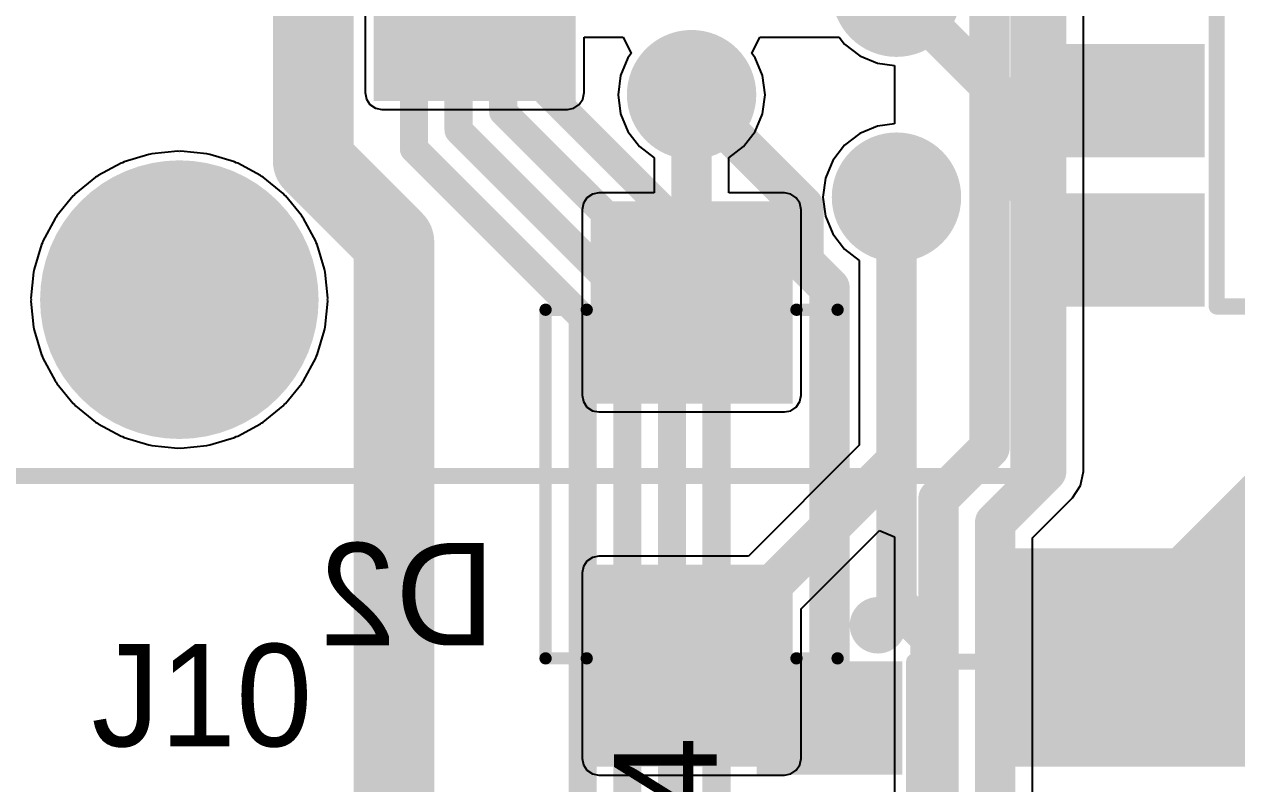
# Model space of a CAD drawing. Extents: x 5 to 126, y 30 to 120.
# Drawn here: x 35.17 to 50.2, y 54.04 to 63.45 of the extents above; entities that cross this region are included whole.
import ezdxf

# ---------------------------------------------------------------- set-up
doc = ezdxf.new("R2010")
doc.units = 0
doc.layers.get('0').update_dxf_attribs({"linetype": 'CONTINUOUS'})
for name, color, linetype in [('BOTTOMLAYER', 5, 'CONTINUOUS'), ('BOTTOMOVERLAY', 54, 'CONTINUOUS'), ('BOTTOMPASTE', 16, 'CONTINUOUS'), ('BOTTOMSOLDER', 6, 'CONTINUOUS'), ('MECHANICAL15', 56, 'CONTINUOUS'), ('MULTILAYER', 9, 'CONTINUOUS'), ('TOPLAYER', 1, 'CONTINUOUS'), ('TOPOVERLAY', 2, 'CONTINUOUS'), ('TOPPASTE', 8, 'CONTINUOUS'), ('TOPSOLDER', 216, 'CONTINUOUS')]:
    doc.layers.add(name, color=color, linetype=linetype)

# ---------------------------------------------------------------- blocks, each defined once
blk = doc.blocks.new('DO_214AA_B_____________B_1')
at = {"layer": 'BOTTOMLAYER'}
for points in [[(-3.4, -1.15), (-1.1, -1.15), (-3.4, 1.15), (-1.1, 1.15)], [(1.1, -1.15), (3.4, -1.15), (1.1, 1.15), (3.4, 1.15)]]:
    blk.add_solid(points, dxfattribs=at)
at = {"layer": 'BOTTOMOVERLAY', "const_width": 0.152}
for points in [[(2.16, 1.81), (-2.16, 1.81)], [(-2.16, 1.3), (-2.16, 1.81)], [(2.16, 1.3), (2.16, 1.81)], [(-2.16, -1.81), (-2.16, -1.3)], [(2.16, -1.81), (2.16, -1.3)], [(2.16, -1.81), (-2.16, -1.81)]]:
    blk.add_lwpolyline(points, dxfattribs=at)
at = {"layer": 'BOTTOMOVERLAY', "const_width": 0.0762}
for points in [[(-2.198, 1.81, 1), (-2.122, 1.81, 1)], [(-2.198, 1.81, 1), (-2.122, 1.81, 1)], [(2.122, 1.81, 1), (2.198, 1.81, 1)], [(2.122, 1.81, 1), (2.198, 1.81, 1)], [(-2.198, 1.3, 1), (-2.122, 1.3, 1)], [(2.122, 1.3, 1), (2.198, 1.3, 1)], [(-2.198, -1.3, 1), (-2.122, -1.3, 1)], [(2.122, -1.3, 1), (2.198, -1.3, 1)], [(-2.198, -1.81, 1), (-2.122, -1.81, 1)], [(-2.198, -1.81, 1), (-2.122, -1.81, 1)], [(2.122, -1.81, 1), (2.198, -1.81, 1)], [(2.122, -1.81, 1), (2.198, -1.81, 1)]]:
    blk.add_lwpolyline(points, format="xyb", close=True, dxfattribs=at)
at = {"layer": 'BOTTOMPASTE'}
for points in [[(-3.4, -1.15), (-1.1, -1.15), (-3.4, 1.15), (-1.1, 1.15)], [(1.1, -1.15), (3.4, -1.15), (1.1, 1.15), (3.4, 1.15)]]:
    blk.add_solid(points, dxfattribs=at)
at = {"layer": 'BOTTOMSOLDER'}
for points in [[(-3.502, -1.252), (-0.998, -1.252), (-3.502, 1.252), (-0.998, 1.252)], [(0.998, -1.252), (3.502, -1.252), (0.998, 1.252), (3.502, 1.252)]]:
    blk.add_solid(points, dxfattribs=at)
blk = doc.blocks.new('DO_214AA_B_____________B_0')
at = {"layer": 'BOTTOMLAYER'}
for points in [[(-3.4, -1.15), (-1.1, -1.15), (-3.4, 1.15), (-1.1, 1.15)], [(1.1, -1.15), (3.4, -1.15), (1.1, 1.15), (3.4, 1.15)]]:
    blk.add_solid(points, dxfattribs=at)
at = {"layer": 'BOTTOMOVERLAY', "const_width": 0.152}
for points in [[(2.16, 1.81), (-2.16, 1.81)], [(-2.16, 1.3), (-2.16, 1.81)], [(2.16, 1.3), (2.16, 1.81)], [(-2.16, -1.81), (-2.16, -1.3)], [(2.16, -1.81), (2.16, -1.3)], [(2.16, -1.81), (-2.16, -1.81)]]:
    blk.add_lwpolyline(points, dxfattribs=at)
at = {"layer": 'BOTTOMOVERLAY', "const_width": 0.0762}
for points in [[(-2.198, 1.81, 1), (-2.122, 1.81, 1)], [(-2.198, 1.81, 1), (-2.122, 1.81, 1)], [(2.122, 1.81, 1), (2.198, 1.81, 1)], [(2.122, 1.81, 1), (2.198, 1.81, 1)], [(-2.198, 1.3, 1), (-2.122, 1.3, 1)], [(2.122, 1.3, 1), (2.198, 1.3, 1)], [(-2.198, -1.3, 1), (-2.122, -1.3, 1)], [(2.122, -1.3, 1), (2.198, -1.3, 1)], [(-2.198, -1.81, 1), (-2.122, -1.81, 1)], [(-2.198, -1.81, 1), (-2.122, -1.81, 1)], [(2.122, -1.81, 1), (2.198, -1.81, 1)], [(2.122, -1.81, 1), (2.198, -1.81, 1)]]:
    blk.add_lwpolyline(points, format="xyb", close=True, dxfattribs=at)
at = {"layer": 'BOTTOMPASTE'}
for points in [[(-3.4, -1.15), (-1.1, -1.15), (-3.4, 1.15), (-1.1, 1.15)], [(1.1, -1.15), (3.4, -1.15), (1.1, 1.15), (3.4, 1.15)]]:
    blk.add_solid(points, dxfattribs=at)
at = {"layer": 'BOTTOMSOLDER'}
for points in [[(-3.502, -1.252), (-0.998, -1.252), (-3.502, 1.252), (-0.998, 1.252)], [(0.998, -1.252), (3.502, -1.252), (0.998, 1.252), (3.502, 1.252)]]:
    blk.add_solid(points, dxfattribs=at)
blk = doc.blocks.new('61500814221_20')
at = {"layer": 'BOTTOMLAYER'}
for points, const_width in [([(1.555, 6.73, 1), (2.255, 6.73, 1)], 0.7), ([(4.095, 6.73, 1), (4.795, 6.73, 1)], 0.7), ([(2.825, 4.19, 1), (3.525, 4.19, 1)], 0.7), ([(4.902, -2.16, 1), (6.528, -2.16, 1)], 1.625)]:
    blk.add_lwpolyline(points, format="xyb", close=True, dxfattribs=dict(at, const_width=const_width))
at = {"layer": 'BOTTOMSOLDER'}
for points, const_width in [([(1.504, 6.73, 1), (2.306, 6.73, 1)], 0.802), ([(4.044, 6.73, 1), (4.846, 6.73, 1)], 0.802), ([(2.774, 4.19, 1), (3.576, 4.19, 1)], 0.802), ([(4.852, -2.16, 1), (6.578, -2.16, 1)], 1.727)]:
    blk.add_lwpolyline(points, format="xyb", close=True, dxfattribs=dict(at, const_width=const_width))
at = {"layer": 'MULTILAYER'}
for points, const_width in [([(1.555, 6.73, 1), (2.255, 6.73, 1)], 0.7), ([(4.095, 6.73, 1), (4.795, 6.73, 1)], 0.7), ([(2.825, 4.19, 1), (3.525, 4.19, 1)], 0.7), ([(4.902, -2.16, 1), (6.528, -2.16, 1)], 1.625)]:
    blk.add_lwpolyline(points, format="xyb", close=True, dxfattribs=dict(at, const_width=const_width))
at = {"layer": 'TOPLAYER'}
for points, const_width in [([(1.555, 6.73, 1), (2.255, 6.73, 1)], 0.7), ([(4.095, 6.73, 1), (4.795, 6.73, 1)], 0.7), ([(2.825, 4.19, 1), (3.525, 4.19, 1)], 0.7), ([(4.902, -2.16, 1), (6.528, -2.16, 1)], 1.625)]:
    blk.add_lwpolyline(points, format="xyb", close=True, dxfattribs=dict(at, const_width=const_width))
at = {"layer": 'TOPOVERLAY', "const_width": 0.2}
for points in [[(7.9, 8.24), (-7.9, 8.24)], [(7.9, -12.96), (7.9, 8.24)]]:
    blk.add_lwpolyline(points, dxfattribs=at)
at = {"layer": 'TOPOVERLAY', "const_width": 0.1}
blk.add_lwpolyline([(7.85, 8.24, 1), (7.95, 8.24, 1)], format="xyb", close=True, dxfattribs=at)
blk.add_lwpolyline([(7.85, 8.24, 1), (7.95, 8.24, 1)], format="xyb", close=True, dxfattribs=at)
at = {"layer": 'TOPSOLDER'}
for points, const_width in [([(1.504, 6.73, 1), (2.306, 6.73, 1)], 0.802), ([(4.044, 6.73, 1), (4.846, 6.73, 1)], 0.802), ([(2.774, 4.19, 1), (3.576, 4.19, 1)], 0.802), ([(4.852, -2.16, 1), (6.578, -2.16, 1)], 1.727)]:
    blk.add_lwpolyline(points, format="xyb", close=True, dxfattribs=dict(at, const_width=const_width))
blk = doc.blocks.new('WE_CST_EE5_27')
at = {"layer": 'MECHANICAL15', "const_width": 0.1}
for points in [[(0, -0.2), (0, 0.2)], [(-0.2, 0), (0.2, 0)]]:
    blk.add_lwpolyline(points, dxfattribs=at)
at = {"layer": 'MECHANICAL15', "const_width": 0.05}
for points in [[(-0.025, 0.2, 1), (0.025, 0.2, 1)], [(-0.225, 0, 1), (-0.175, 0, 1)], [(0.175, 0, 1), (0.225, 0, 1)], [(-0.025, -0.2, 1), (0.025, -0.2, 1)]]:
    blk.add_lwpolyline(points, format="xyb", close=True, dxfattribs=at)
at = {"layer": 'TOPLAYER'}
for points in [[(-1.5, 1.35), (1.5, 1.35), (-1.5, 3.85), (1.5, 3.85)], [(-4.4, 1.25), (-2.8, 1.25), (-4.4, 2.45), (-2.8, 2.45)], [(2.8, 1.25), (4.4, 1.25), (2.8, 2.45), (4.4, 2.45)], [(-4.4, -0.6), (-2.8, -0.6), (-4.4, 0.6), (-2.8, 0.6)], [(2.8, -0.6), (4.4, -0.6), (2.8, 0.6), (4.4, 0.6)], [(-4.4, -2.45), (-2.8, -2.45), (-4.4, -1.25), (-2.8, -1.25)], [(-1.5, -3.85), (1.5, -3.85), (-1.5, -1.35), (1.5, -1.35)], [(2.8, -2.45), (4.4, -2.45), (2.8, -1.25), (4.4, -1.25)]]:
    blk.add_solid(points, dxfattribs=at)
at = {"layer": 'TOPOVERLAY'}
for points, const_width in [([(-2.9, 3, 1), (-3.1, 3, 1)], 0.5), ([(-3.225, 3, 1), (-2.975, 3, 1)], 0.25), ([(-3.025, 3, 1), (-2.775, 3, 1)], 0.25), ([(-2.6, 2.55, 1), (-2.5, 2.55, 1)], 0.1), ([(-2.6, 2.55, 1), (-2.5, 2.55, 1)], 0.1), ([(-1.75, 2.55, 1), (-1.65, 2.55, 1)], 0.1), ([(1.65, 2.55, 1), (1.75, 2.55, 1)], 0.1), ([(2.5, 2.55, 1), (2.6, 2.55, 1)], 0.1), ([(2.5, 2.55, 1), (2.6, 2.55, 1)], 0.1), ([(-2.6, -2.55, 1), (-2.5, -2.55, 1)], 0.1), ([(-2.6, -2.55, 1), (-2.5, -2.55, 1)], 0.1), ([(-1.75, -2.55, 1), (-1.65, -2.55, 1)], 0.1), ([(1.65, -2.55, 1), (1.75, -2.55, 1)], 0.1), ([(2.5, -2.55, 1), (2.6, -2.55, 1)], 0.1), ([(2.5, -2.55, 1), (2.6, -2.55, 1)], 0.1)]:
    blk.add_lwpolyline(points, format="xyb", close=True, dxfattribs=dict(at, const_width=const_width))
at = {"layer": 'TOPOVERLAY', "const_width": 0.2}
for points in [[(-2.55, -2.55), (-2.55, 2.55)], [(-2.55, 2.55), (-1.7, 2.55)], [(1.7, 2.55), (2.55, 2.55)], [(2.55, -2.55), (2.55, 2.55)], [(-2.55, -2.55), (-1.7, -2.55)], [(1.7, -2.55), (2.55, -2.55)]]:
    blk.add_lwpolyline(points, dxfattribs=at)
at = {"layer": 'TOPPASTE'}
for points in [[(-1.5, 1.35), (1.5, 1.35), (-1.5, 3.85), (1.5, 3.85)], [(-4.4, 1.25), (-2.8, 1.25), (-4.4, 2.45), (-2.8, 2.45)], [(2.8, 1.25), (4.4, 1.25), (2.8, 2.45), (4.4, 2.45)], [(-4.4, -0.6), (-2.8, -0.6), (-4.4, 0.6), (-2.8, 0.6)], [(2.8, -0.6), (4.4, -0.6), (2.8, 0.6), (4.4, 0.6)], [(-4.4, -2.45), (-2.8, -2.45), (-4.4, -1.25), (-2.8, -1.25)], [(-1.5, -3.85), (1.5, -3.85), (-1.5, -1.35), (1.5, -1.35)], [(2.8, -2.45), (4.4, -2.45), (2.8, -1.25), (4.4, -1.25)]]:
    blk.add_solid(points, dxfattribs=at)
at = {"layer": 'TOPSOLDER'}
for points in [[(-1.602, 1.248), (1.602, 1.248), (-1.602, 3.952), (1.602, 3.952)], [(-4.502, 1.148), (-2.698, 1.148), (-4.502, 2.552), (-2.698, 2.552)], [(2.698, 1.148), (4.502, 1.148), (2.698, 2.552), (4.502, 2.552)], [(-4.502, -0.702), (-2.698, -0.702), (-4.502, 0.702), (-2.698, 0.702)], [(2.698, -0.702), (4.502, -0.702), (2.698, 0.702), (4.502, 0.702)], [(-4.502, -2.552), (-2.698, -2.552), (-4.502, -1.148), (-2.698, -1.148)], [(2.698, -2.552), (4.502, -2.552), (2.698, -1.148), (4.502, -1.148)], [(-1.602, -3.952), (1.602, -3.952), (-1.602, -1.248), (1.602, -1.248)]]:
    blk.add_solid(points, dxfattribs=at)
blk = doc.blocks.new('WE_CST_EE5_28')
at = {"layer": 'MECHANICAL15', "const_width": 0.1}
for points in [[(0, -0.2), (0, 0.2)], [(-0.2, 0), (0.2, 0)]]:
    blk.add_lwpolyline(points, dxfattribs=at)
at = {"layer": 'MECHANICAL15', "const_width": 0.05}
for points in [[(-0.025, 0.2, 1), (0.025, 0.2, 1)], [(-0.225, 0, 1), (-0.175, 0, 1)], [(0.175, 0, 1), (0.225, 0, 1)], [(-0.025, -0.2, 1), (0.025, -0.2, 1)]]:
    blk.add_lwpolyline(points, format="xyb", close=True, dxfattribs=at)
at = {"layer": 'TOPLAYER'}
for points in [[(-1.5, 1.35), (1.5, 1.35), (-1.5, 3.85), (1.5, 3.85)], [(-4.4, 1.25), (-2.8, 1.25), (-4.4, 2.45), (-2.8, 2.45)], [(2.8, 1.25), (4.4, 1.25), (2.8, 2.45), (4.4, 2.45)], [(-4.4, -0.6), (-2.8, -0.6), (-4.4, 0.6), (-2.8, 0.6)], [(2.8, -0.6), (4.4, -0.6), (2.8, 0.6), (4.4, 0.6)], [(-4.4, -2.45), (-2.8, -2.45), (-4.4, -1.25), (-2.8, -1.25)], [(-1.5, -3.85), (1.5, -3.85), (-1.5, -1.35), (1.5, -1.35)], [(2.8, -2.45), (4.4, -2.45), (2.8, -1.25), (4.4, -1.25)]]:
    blk.add_solid(points, dxfattribs=at)
at = {"layer": 'TOPOVERLAY'}
for points, const_width in [([(-2.9, 3, 1), (-3.1, 3, 1)], 0.5), ([(-3.225, 3, 1), (-2.975, 3, 1)], 0.25), ([(-3.025, 3, 1), (-2.775, 3, 1)], 0.25), ([(-2.6, 2.55, 1), (-2.5, 2.55, 1)], 0.1), ([(-2.6, 2.55, 1), (-2.5, 2.55, 1)], 0.1), ([(-1.75, 2.55, 1), (-1.65, 2.55, 1)], 0.1), ([(1.65, 2.55, 1), (1.75, 2.55, 1)], 0.1), ([(2.5, 2.55, 1), (2.6, 2.55, 1)], 0.1), ([(2.5, 2.55, 1), (2.6, 2.55, 1)], 0.1), ([(-2.6, -2.55, 1), (-2.5, -2.55, 1)], 0.1), ([(-2.6, -2.55, 1), (-2.5, -2.55, 1)], 0.1), ([(-1.75, -2.55, 1), (-1.65, -2.55, 1)], 0.1), ([(1.65, -2.55, 1), (1.75, -2.55, 1)], 0.1), ([(2.5, -2.55, 1), (2.6, -2.55, 1)], 0.1), ([(2.5, -2.55, 1), (2.6, -2.55, 1)], 0.1)]:
    blk.add_lwpolyline(points, format="xyb", close=True, dxfattribs=dict(at, const_width=const_width))
at = {"layer": 'TOPOVERLAY', "const_width": 0.2}
for points in [[(-2.55, -2.55), (-2.55, 2.55)], [(-2.55, 2.55), (-1.7, 2.55)], [(1.7, 2.55), (2.55, 2.55)], [(2.55, -2.55), (2.55, 2.55)], [(-2.55, -2.55), (-1.7, -2.55)], [(1.7, -2.55), (2.55, -2.55)]]:
    blk.add_lwpolyline(points, dxfattribs=at)
at = {"layer": 'TOPPASTE'}
for points in [[(-1.5, 1.35), (1.5, 1.35), (-1.5, 3.85), (1.5, 3.85)], [(-4.4, 1.25), (-2.8, 1.25), (-4.4, 2.45), (-2.8, 2.45)], [(2.8, 1.25), (4.4, 1.25), (2.8, 2.45), (4.4, 2.45)], [(-4.4, -0.6), (-2.8, -0.6), (-4.4, 0.6), (-2.8, 0.6)], [(2.8, -0.6), (4.4, -0.6), (2.8, 0.6), (4.4, 0.6)], [(-4.4, -2.45), (-2.8, -2.45), (-4.4, -1.25), (-2.8, -1.25)], [(-1.5, -3.85), (1.5, -3.85), (-1.5, -1.35), (1.5, -1.35)], [(2.8, -2.45), (4.4, -2.45), (2.8, -1.25), (4.4, -1.25)]]:
    blk.add_solid(points, dxfattribs=at)
at = {"layer": 'TOPSOLDER'}
for points in [[(-1.602, 1.248), (1.602, 1.248), (-1.602, 3.952), (1.602, 3.952)], [(-4.502, 1.148), (-2.698, 1.148), (-4.502, 2.552), (-2.698, 2.552)], [(2.698, 1.148), (4.502, 1.148), (2.698, 2.552), (4.502, 2.552)], [(-4.502, -0.702), (-2.698, -0.702), (-4.502, 0.702), (-2.698, 0.702)], [(2.698, -0.702), (4.502, -0.702), (2.698, 0.702), (4.502, 0.702)], [(-4.502, -2.552), (-2.698, -2.552), (-4.502, -1.148), (-2.698, -1.148)], [(2.698, -2.552), (4.502, -2.552), (2.698, -1.148), (4.502, -1.148)], [(-1.602, -3.952), (1.602, -3.952), (-1.602, -1.248), (1.602, -1.248)]]:
    blk.add_solid(points, dxfattribs=at)

msp = doc.modelspace()

# ---------------------------------------------------------------- linework, layer by layer
at = {"layer": 'BOTTOMLAYER'}
for p, q in [((48.298, 57.907), (48.298, 73.968)), ((39.393, 64.9), (39.393, 62.6)), ((42.107, 62.6), (42.107, 63.288)), ((42.107, 63.288), (42.592, 63.288)), ((42.592, 63.288), (42.693, 63.085)), ((44.187, 63.085), (44.288, 63.288)), ((44.288, 63.288), (45.269, 63.288)), ((45.269, 63.288), (45.336, 63.201)), ((45.336, 63.201), (45.524, 63.056)), ((42.651, 63.03), (42.56, 62.811)), ((42.693, 63.085), (42.651, 63.03)), ((44.229, 63.03), (44.187, 63.085)), ((44.32, 62.811), (44.229, 63.03)), ((45.524, 63.056), (45.744, 62.965)), ((45.744, 62.965), (45.956, 62.937)), ((45.956, 62.937), (45.956, 62.213)), ((42.56, 62.811), (42.529, 62.575)), ((44.351, 62.575), (44.32, 62.811)), ((39.393, 62.6), (39.409, 62.521)), ((42.091, 62.521), (42.107, 62.6)), ((42.529, 62.575), (42.56, 62.339)), ((44.32, 62.339), (44.351, 62.575)), ((39.409, 62.521), (39.453, 62.453)), ((39.453, 62.453), (39.521, 62.409)), ((39.521, 62.409), (39.6, 62.393)), ((39.6, 62.393), (41.9, 62.393)), ((41.9, 62.393), (41.979, 62.409)), ((41.979, 62.409), (42.046, 62.453)), ((42.046, 62.453), (42.091, 62.521)), ((42.56, 62.339), (42.651, 62.12)), ((44.229, 62.12), (44.32, 62.339)), ((42.651, 62.12), (42.796, 61.931)), ((44.084, 61.931), (44.229, 62.12)), ((45.524, 62.094), (45.336, 61.949)), ((45.744, 62.185), (45.524, 62.094)), ((45.956, 62.213), (45.744, 62.185)), ((42.796, 61.931), (42.978, 61.791)), ((43.902, 61.791), (44.084, 61.931)), ((45.336, 61.949), (45.191, 61.76)), ((36.711, 61.835), (36.405, 61.742)), ((36.732, 61.837), (36.711, 61.835)), ((36.751, 61.843), (36.732, 61.837)), ((37.07, 61.874), (36.751, 61.843)), ((37.09, 61.872), (37.07, 61.874)), ((37.11, 61.874), (37.09, 61.872)), ((37.429, 61.843), (37.11, 61.874)), ((37.448, 61.837), (37.429, 61.843)), ((37.469, 61.835), (37.448, 61.837)), ((37.775, 61.742), (37.469, 61.835)), ((42.978, 61.791), (42.978, 61.357)), ((43.902, 61.357), (43.902, 61.791)), ((36.367, 61.726), (36.085, 61.575)), ((36.387, 61.732), (36.367, 61.726)), ((36.405, 61.742), (36.387, 61.732)), ((37.793, 61.732), (37.775, 61.742)), ((37.813, 61.726), (37.793, 61.732)), ((38.095, 61.575), (37.813, 61.726)), ((45.191, 61.76), (45.1, 61.541)), ((36.051, 61.553), (35.804, 61.35)), ((36.069, 61.562), (36.051, 61.553)), ((36.085, 61.575), (36.069, 61.562)), ((36.069, 61.562), (36.069, 61.562)), ((36.069, 61.562), (36.069, 61.562)), ((38.111, 61.562), (38.095, 61.575)), ((38.129, 61.553), (38.111, 61.562)), ((38.111, 61.562), (38.111, 61.562)), ((38.376, 61.35), (38.129, 61.553)), ((45.1, 61.541), (45.069, 61.305)), ((35.791, 61.334), (35.775, 61.321)), ((35.804, 61.35), (35.791, 61.334)), ((35.791, 61.334), (35.791, 61.334)), ((35.791, 61.334), (35.791, 61.334)), ((38.389, 61.334), (38.376, 61.35)), ((38.405, 61.321), (38.389, 61.334)), ((38.389, 61.334), (38.389, 61.334)), ((38.389, 61.334), (38.389, 61.334)), ((42.211, 61.341), (42.143, 61.296)), ((42.29, 61.357), (42.211, 61.341)), ((42.978, 61.357), (42.29, 61.357)), ((44.59, 61.357), (43.902, 61.357)), ((44.669, 61.341), (44.59, 61.357)), ((44.736, 61.296), (44.669, 61.341)), ((35.775, 61.321), (35.572, 61.074)), ((38.608, 61.074), (38.405, 61.321)), ((42.099, 61.229), (42.083, 61.15)), ((42.143, 61.296), (42.099, 61.229)), ((44.781, 61.229), (44.736, 61.296)), ((44.797, 61.15), (44.781, 61.229)), ((45.069, 61.305), (45.1, 61.069)), ((35.55, 61.04), (35.399, 60.758)), ((35.563, 61.056), (35.55, 61.04)), ((35.572, 61.074), (35.563, 61.056)), ((35.563, 61.056), (35.563, 61.056)), ((38.617, 61.056), (38.608, 61.074)), ((38.63, 61.04), (38.617, 61.056)), ((38.617, 61.056), (38.617, 61.056)), ((38.617, 61.056), (38.617, 61.056)), ((38.781, 60.758), (38.63, 61.04)), ((42.083, 61.15), (42.083, 58.85)), ((44.797, 58.85), (44.797, 61.15)), ((45.1, 61.069), (45.191, 60.85)), ((35.393, 60.738), (35.383, 60.72)), ((35.399, 60.758), (35.393, 60.738)), ((38.787, 60.738), (38.781, 60.758)), ((38.797, 60.72), (38.787, 60.738)), ((45.191, 60.85), (45.336, 60.661)), ((35.383, 60.72), (35.29, 60.414)), ((38.89, 60.414), (38.797, 60.72)), ((45.336, 60.661), (45.518, 60.521)), ((45.518, 60.521), (45.518, 58.231)), ((35.282, 60.374), (35.251, 60.055)), ((35.288, 60.393), (35.282, 60.374)), ((35.29, 60.414), (35.288, 60.393)), ((38.892, 60.393), (38.89, 60.414)), ((38.898, 60.374), (38.892, 60.393)), ((38.929, 60.055), (38.898, 60.374)), ((35.252, 60.045), (35.25, 60.035)), ((35.25, 60.035), (35.252, 60.025)), ((35.251, 60.055), (35.252, 60.045)), ((35.252, 60.025), (35.251, 60.015)), ((35.251, 60.015), (35.282, 59.696)), ((38.898, 59.696), (38.929, 60.015)), ((38.928, 60.045), (38.929, 60.055)), ((38.93, 60.035), (38.928, 60.045)), ((38.928, 60.025), (38.93, 60.035)), ((38.929, 60.015), (38.928, 60.025)), ((35.282, 59.696), (35.288, 59.677)), ((35.288, 59.677), (35.29, 59.656)), ((38.89, 59.656), (38.892, 59.677)), ((38.892, 59.677), (38.898, 59.696)), ((35.29, 59.656), (35.383, 59.35)), ((38.797, 59.35), (38.89, 59.656)), ((35.383, 59.35), (35.393, 59.332)), ((35.393, 59.332), (35.399, 59.312)), ((35.399, 59.312), (35.55, 59.03)), ((38.63, 59.03), (38.781, 59.312)), ((38.781, 59.312), (38.787, 59.332)), ((38.787, 59.332), (38.797, 59.35)), ((35.55, 59.03), (35.563, 59.014)), ((35.563, 59.014), (35.563, 59.014)), ((35.563, 59.014), (35.563, 59.014)), ((35.563, 59.014), (35.572, 58.996)), ((35.572, 58.996), (35.775, 58.749)), ((38.405, 58.749), (38.608, 58.996)), ((38.608, 58.996), (38.617, 59.014)), ((38.617, 59.014), (38.63, 59.03)), ((38.617, 59.014), (38.617, 59.014)), ((42.083, 58.85), (42.099, 58.771)), ((42.099, 58.771), (42.143, 58.703)), ((44.736, 58.703), (44.781, 58.771)), ((44.781, 58.771), (44.797, 58.85)), ((35.775, 58.749), (35.791, 58.736)), ((35.791, 58.736), (35.791, 58.736)), ((35.791, 58.736), (35.791, 58.736)), ((35.791, 58.736), (35.804, 58.72)), ((35.804, 58.72), (36.051, 58.517)), ((38.129, 58.517), (38.376, 58.72)), ((38.376, 58.72), (38.389, 58.736)), ((38.389, 58.736), (38.405, 58.749)), ((38.389, 58.736), (38.389, 58.736)), ((38.389, 58.736), (38.389, 58.736)), ((42.143, 58.703), (42.211, 58.659)), ((42.211, 58.659), (42.29, 58.643)), ((42.29, 58.643), (44.59, 58.643)), ((44.59, 58.643), (44.669, 58.659)), ((44.669, 58.659), (44.736, 58.703)), ((36.051, 58.517), (36.069, 58.508)), ((36.069, 58.508), (36.069, 58.508)), ((36.069, 58.508), (36.085, 58.495)), ((36.085, 58.495), (36.367, 58.344)), ((37.813, 58.344), (38.095, 58.495)), ((38.095, 58.495), (38.111, 58.508)), ((38.111, 58.508), (38.129, 58.517)), ((38.111, 58.508), (38.111, 58.508)), ((38.111, 58.508), (38.111, 58.508)), ((36.367, 58.344), (36.387, 58.338)), ((36.387, 58.338), (36.405, 58.328)), ((36.405, 58.328), (36.711, 58.235)), ((37.469, 58.235), (37.775, 58.328)), ((37.775, 58.328), (37.793, 58.338)), ((37.793, 58.338), (37.813, 58.344)), ((36.711, 58.235), (36.732, 58.233)), ((36.732, 58.233), (36.751, 58.227)), ((36.751, 58.227), (37.07, 58.196)), ((37.07, 58.196), (37.09, 58.198)), ((37.09, 58.198), (37.11, 58.196)), ((37.11, 58.196), (37.429, 58.227)), ((37.429, 58.227), (37.448, 58.233)), ((37.448, 58.233), (37.469, 58.235)), ((45.518, 58.231), (44.144, 56.857)), ((48.263, 57.731), (48.298, 57.907)), ((48.163, 57.581), (48.263, 57.731)), ((47.665, 57.083), (48.163, 57.581)), ((48.163, 57.581), (48.163, 57.581)), ((44.797, 56.204), (45.768, 57.175)), ((45.768, 57.175), (45.956, 57.097)), ((45.956, 57.097), (45.956, 49.36)), ((47.665, 43.703), (47.665, 57.083)), ((42.211, 56.841), (42.143, 56.796)), ((42.29, 56.857), (42.211, 56.841)), ((44.144, 56.857), (42.29, 56.857)), ((42.099, 56.729), (42.083, 56.65)), ((42.143, 56.796), (42.099, 56.729)), ((42.083, 56.65), (42.083, 54.35)), ((44.797, 54.35), (44.797, 56.204)), ((42.083, 54.35), (42.099, 54.271)), ((42.099, 54.271), (42.143, 54.203)), ((44.736, 54.203), (44.781, 54.271)), ((44.781, 54.271), (44.797, 54.35)), ((42.143, 54.203), (42.211, 54.159)), ((42.211, 54.159), (42.29, 54.143)), ((42.29, 54.143), (44.59, 54.143)), ((44.59, 54.143), (44.669, 54.159)), ((44.669, 54.159), (44.736, 54.203))]:
    msp.add_line(p, q, dxfattribs=at)
at = {"layer": 'BOTTOMLAYER', "const_width": 0.5}
for points in [[(47.836, 57.907), (47.836, 74.414)], [(47.133, 58.199), (47.133, 74.122)], [(43.44, 60), (43.44, 62.575)], [(45.98, 58.04), (45.98, 61.305)], [(46.5, 57.566), (47.133, 58.199)], [(43.44, 55.5), (45.98, 58.04)], [(47.203, 57.274), (47.836, 57.907)], [(46.5, 49.25), (46.5, 57.566)], [(47.203, 43.703), (47.203, 57.274)]]:
    msp.add_lwpolyline(points, dxfattribs=at)
at = {"layer": 'BOTTOMLAYER', "const_width": 0.25}
for points in [[(43.315, 62.575, 1), (43.565, 62.575, 1)], [(45.855, 61.305, 1), (46.105, 61.305, 1)], [(43.315, 60, 1), (43.565, 60, 1)], [(47.008, 58.199, 1), (47.258, 58.199, 1)], [(47.008, 58.199, 1), (47.258, 58.199, 1)], [(45.855, 58.04, 1), (46.105, 58.04, 1)], [(45.855, 58.04, 1), (46.105, 58.04, 1)], [(47.711, 57.907, 1), (47.961, 57.907, 1)], [(47.711, 57.907, 1), (47.961, 57.907, 1)], [(46.375, 57.566, 1), (46.625, 57.566, 1)], [(46.375, 57.566, 1), (46.625, 57.566, 1)], [(47.078, 57.274, 1), (47.328, 57.274, 1)], [(47.078, 57.274, 1), (47.328, 57.274, 1)], [(43.315, 55.5, 1), (43.565, 55.5, 1)]]:
    msp.add_lwpolyline(points, format="xyb", close=True, dxfattribs=at)
at = {"layer": 'TOPLAYER'}
for points, const_width in [([(38.75, 61.75), (38.75, 69.5)], 1), ([(39.999, 61.904), (39.999, 69.08)], 0.35), ([(40.552, 62.133), (40.552, 68.851)], 0.35), ([(41.105, 62.362), (41.105, 68.622)], 0.35), ([(41.659, 62.591), (41.659, 68.393)], 0.35), ([(45.98, 63.845), (47.25, 62.575)], 0.5), ([(41.659, 62.591), (43.75, 60.5)], 0.35), ([(43.44, 62.575), (44.827, 61.188)], 0.5), ([(47.25, 61.75), (47.25, 62.575)], 0.5), ([(41.105, 62.362), (43.197, 60.271)], 0.35), ([(38.75, 61.75), (39.75, 60.75)], 1), ([(40.552, 62.133), (42.644, 60.042)], 0.35), ([(39.999, 61.904), (42.09, 59.813)], 0.35), ([(47.25, 61.75), (48.35, 60.65)], 0.5), ([(45.98, 56.27), (45.98, 61.305)], 0.5), ([(44.827, 60.504), (44.827, 61.188)], 0.5), ([(39.75, 49.5), (39.75, 60.75)], 1), ([(48.35, 60.65), (48.9, 60.65)], 0.5), ([(44.827, 60.504), (45.15, 60.181)], 0.5), ([(43.75, 41.25), (43.75, 60.5)], 0.35), ([(43.197, 39.723), (43.197, 60.271)], 0.35), ([(45.15, 54.85), (45.15, 60.181)], 0.5), ([(42.644, 39.494), (42.644, 60.042)], 0.35), ([(42.09, 37.79), (42.09, 59.813)], 0.35), ([(48.75, 55.6), (52.5, 59.35)], 1), ([(45.98, 56.27), (46.403, 55.847)], 0.5), ([(46.403, 52.212), (46.403, 55.847)], 0.5)]:
    msp.add_lwpolyline(points, dxfattribs=dict(at, const_width=const_width))
for points, const_width in [([(41.571, 62.591, 1), (41.746, 62.591, 1)], 0.175), ([(41.571, 62.591, 1), (41.746, 62.591, 1)], 0.175), ([(43.315, 62.575, 1), (43.565, 62.575, 1)], 0.25), ([(47.125, 62.575, 1), (47.375, 62.575, 1)], 0.25), ([(47.125, 62.575, 1), (47.375, 62.575, 1)], 0.25), ([(41.018, 62.362, 1), (41.193, 62.362, 1)], 0.175), ([(41.018, 62.362, 1), (41.193, 62.362, 1)], 0.175), ([(38.5, 61.75, 1), (39, 61.75, 1)], 0.5), ([(38.5, 61.75, 1), (39, 61.75, 1)], 0.5), ([(40.465, 62.133, 1), (40.64, 62.133, 1)], 0.175), ([(40.465, 62.133, 1), (40.64, 62.133, 1)], 0.175), ([(39.911, 61.904, 1), (40.086, 61.904, 1)], 0.175), ([(39.911, 61.904, 1), (40.086, 61.904, 1)], 0.175), ([(47.125, 61.75, 1), (47.375, 61.75, 1)], 0.25), ([(47.125, 61.75, 1), (47.375, 61.75, 1)], 0.25), ([(45.855, 61.305, 1), (46.105, 61.305, 1)], 0.25), ([(44.702, 61.188, 1), (44.952, 61.188, 1)], 0.25), ([(44.702, 61.188, 1), (44.952, 61.188, 1)], 0.25), ([(39.5, 60.75, 1), (40, 60.75, 1)], 0.5), ([(39.5, 60.75, 1), (40, 60.75, 1)], 0.5), ([(48.225, 60.65, 1), (48.475, 60.65, 1)], 0.25), ([(48.225, 60.65, 1), (48.475, 60.65, 1)], 0.25), ([(48.775, 60.65, 1), (49.025, 60.65, 1)], 0.25), ([(44.702, 60.504, 1), (44.952, 60.504, 1)], 0.25), ([(44.702, 60.504, 1), (44.952, 60.504, 1)], 0.25), ([(43.663, 60.5, 1), (43.838, 60.5, 1)], 0.175), ([(43.663, 60.5, 1), (43.838, 60.5, 1)], 0.175), ([(43.109, 60.271, 1), (43.284, 60.271, 1)], 0.175), ([(43.109, 60.271, 1), (43.284, 60.271, 1)], 0.175), ([(45.025, 60.181, 1), (45.275, 60.181, 1)], 0.25), ([(45.025, 60.181, 1), (45.275, 60.181, 1)], 0.25), ([(42.556, 60.042, 1), (42.731, 60.042, 1)], 0.175), ([(42.556, 60.042, 1), (42.731, 60.042, 1)], 0.175), ([(42.003, 59.813, 1), (42.178, 59.813, 1)], 0.175), ([(42.003, 59.813, 1), (42.178, 59.813, 1)], 0.175), ([(45.855, 56.27, 1), (46.105, 56.27, 1)], 0.25), ([(45.855, 56.27, 1), (46.105, 56.27, 1)], 0.25), ([(46.278, 55.847, 1), (46.528, 55.847, 1)], 0.25), ([(46.278, 55.847, 1), (46.528, 55.847, 1)], 0.25), ([(48.5, 55.6, 1), (49, 55.6, 1)], 0.5), ([(45.025, 54.85, 1), (45.275, 54.85, 1)], 0.25)]:
    msp.add_lwpolyline(points, format="xyb", close=True, dxfattribs=dict(at, const_width=const_width))

# ---------------------------------------------------------------- block references
for name, p, rotation in [('61500814221_20', (39.25, 65.75), 270), ('DO_214AA_B_____________B_0', (40.75, 66), 270), ('WE_CST_EE5_27', (52.5, 62.5), 360), ('DO_214AA_B_____________B_1', (43.44, 57.75), 270), ('WE_CST_EE5_28', (48.75, 53), 360)]:
    msp.add_blockref(name, p, dxfattribs=dict(rotation=rotation))

# ---------------------------------------------------------------- texts
at = {"layer": 'BOTTOMOVERLAY', "text_generation_flag": 2}
msp.add_text('D2', height=1.27, dxfattribs=at).set_placement((41, 55.75))
at = {"layer": 'TOPOVERLAY'}
msp.add_text('J10', height=1.27, dxfattribs=at).set_placement((36, 54.5))
msp.add_text('TX4', height=1.27, rotation=90, dxfattribs=at).set_placement((43.75, 51.5))

doc.saveas('drawing.dxf')
